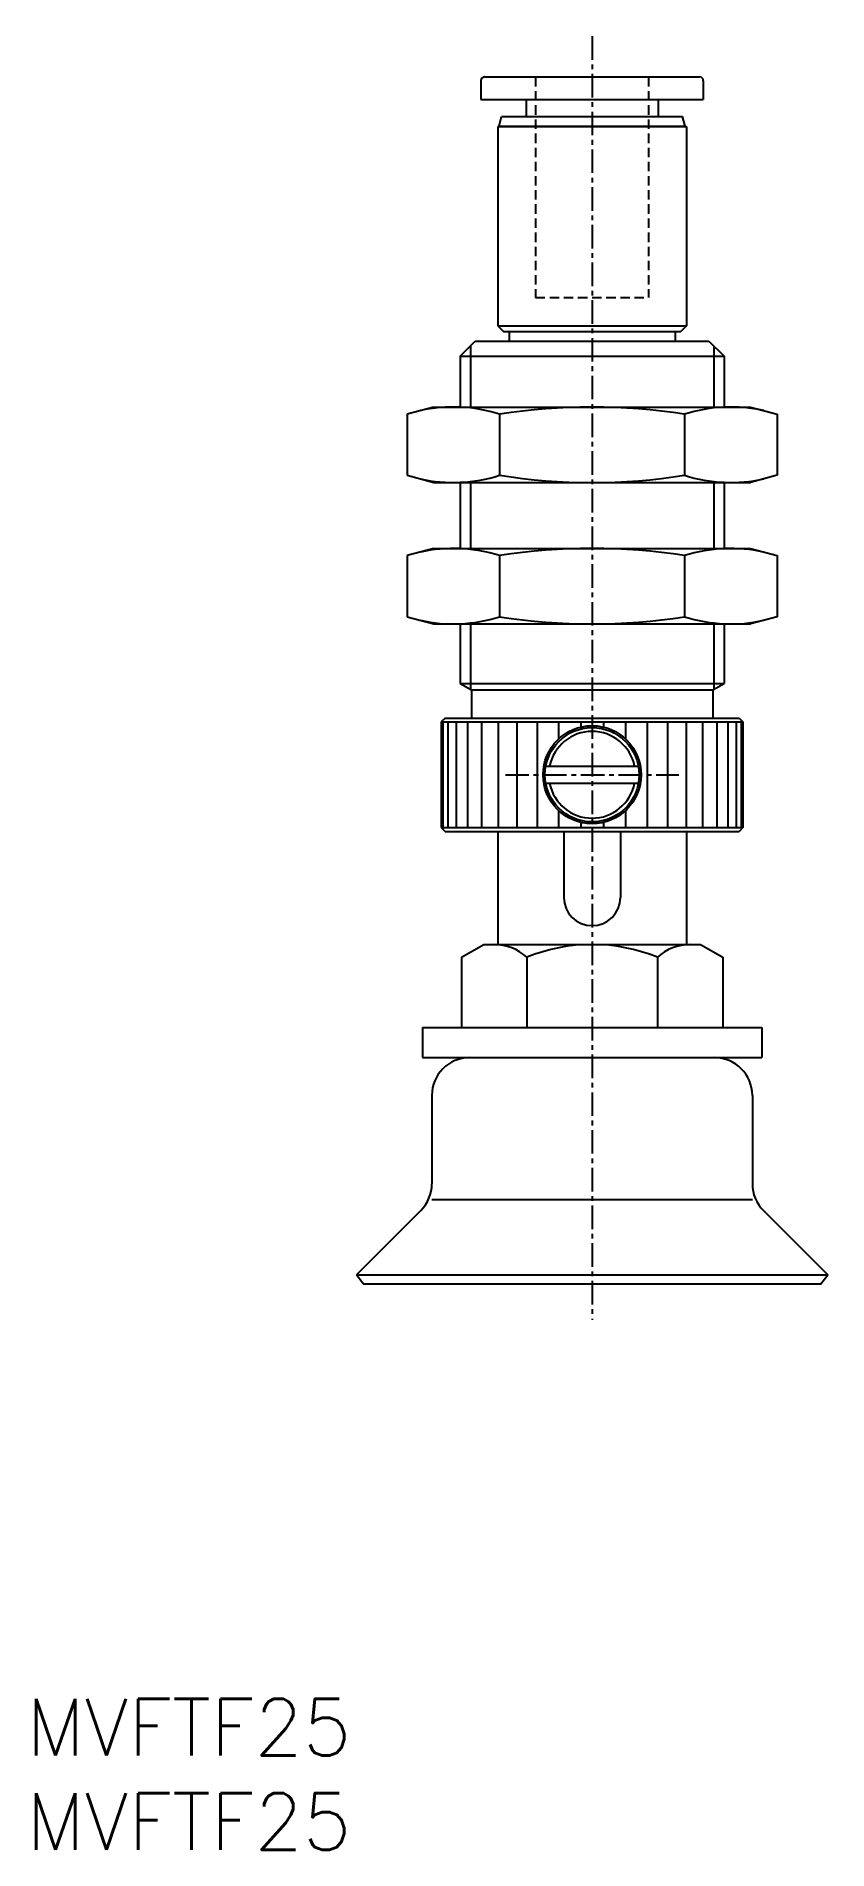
# Model space of a CAD drawing. Extents: x 0.5 to 42.5, y 0 to 96.2.
import ezdxf

# ---------------------------------------------------------------- set-up
doc = ezdxf.new("R2010")
doc.units = 0
doc.linetypes.add('CENTER', pattern=[2, 1.25, -0.25, 0.25, -0.25])
doc.linetypes.add('DASHED', pattern=[0.75, 0.5, -0.25])
doc.layers.get('0').update_dxf_attribs({"linetype": 'CONTINUOUS'})
doc.layers.add('CENTER', color=1, linetype='CENTER')
doc.styles.get("Standard").update_dxf_attribs({"font": 'txt.shx'})

# ---------------------------------------------------------------- blocks, each defined once
blk = doc.blocks.new('*U9')
at = {"color": 7, "linetype": 'CONTINUOUS'}
blk.add_text('MVFTF25', height=3, dxfattribs=at).set_placement((0, 0))
blk = doc.blocks.new('*U10')
at = {"color": 7, "linetype": 'CONTINUOUS'}
blk.add_text('MVFTF25', height=3, dxfattribs=at).set_placement((0, 5))

msp = doc.modelspace()

# ---------------------------------------------------------------- linework, layer by layer
at = {"color": 7, "linetype": 'CONTINUOUS'}
for p, q in [((24.100006, 93.8), (24.100006, 92.8)), ((24.299988, 94), (35.700012, 94)), ((35.899994, 93.8), (35.899994, 92.8)), ((24.100006, 92.8), (35.899994, 92.8)), ((26.5, 92.8), (26.5, 91.9)), ((33.5, 92.8), (33.5, 91.9)), ((25.06602, 91.39999), (25, 91.36188)), ((25, 91.36188), (25, 80.8)), ((35, 91.36188), (25, 91.36188)), ((25.066025, 91.4), (25.2, 91.9)), ((25.06604, 91.4), (34.93396, 91.4)), ((25.200012, 91.9), (34.799988, 91.9)), ((34.933968, 91.4), (34.799993, 91.9)), ((34.933977, 91.39999), (34.999996, 91.36188)), ((35, 91.36188), (35, 80.8)), ((25, 80.8), (35, 80.8)), ((25.000003, 80.8), (25.300008, 80.5)), ((34.999997, 80.8), (34.700003, 80.50001)), ((23.000002, 79.19999), (23.800008, 80)), ((23.799988, 80), (36.200012, 80)), ((25.299988, 80.5), (34.700012, 80.5)), ((25.600006, 80.5), (25.600006, 80)), ((34.399994, 80.5), (34.399994, 80)), ((36.199992, 80), (36.999998, 79.19999)), ((23.000004, 79.19999), (23.000004, 76.5)), ((23.000004, 79.19999), (36.999997, 79.19999)), ((23.541504, 79.7415), (23.541504, 76.5)), ((36.458496, 79.7415), (36.458496, 76.5)), ((36.999997, 79.19999), (36.999997, 76.5)), ((20.185028, 76.12086), (20.185028, 72.87914)), ((21.600006, 76.5), (20.185054, 76.12086)), ((21.600006, 76.5), (38.399994, 76.5)), ((25.092529, 76.12086), (25.092529, 72.87914)), ((34.907471, 76.12086), (34.907471, 72.87914)), ((38.399994, 76.5), (39.814954, 76.12086)), ((39.814972, 76.12086), (39.814972, 72.87914)), ((20.18505, 72.87913), (21.600006, 72.5)), ((21.600006, 72.5), (38.399994, 72.5)), ((23, 72.5), (23, 69)), ((23.541504, 72.5), (23.541504, 69)), ((36.458496, 72.5), (36.458496, 69)), ((37, 72.5), (37, 69)), ((39.814957, 72.87914), (38.399994, 72.5)), ((20.185028, 68.62086), (20.185028, 65.37914)), ((21.600011, 69), (20.185051, 68.62086)), ((21.600006, 69), (38.399994, 69)), ((25.092529, 68.62086), (25.092529, 65.37914)), ((34.907471, 68.62086), (34.907471, 65.37914)), ((38.399998, 69), (39.814958, 68.62087)), ((39.814972, 68.62086), (39.814972, 65.37914)), ((20.185038, 65.37914), (21.599998, 65)), ((21.600006, 65), (38.399994, 65)), ((23, 65), (23, 61.84641)), ((23.541504, 65), (23.541504, 61.53378)), ((36.458496, 65), (36.458496, 61.53378)), ((37, 65), (37, 61.84641)), ((39.814954, 65.37914), (38.399994, 65)), ((23, 61.84641), (23.600005, 61.5)), ((23, 61.84641), (37, 61.84641)), ((36.400005, 61.50001), (36.999996, 61.84641)), ((23.600006, 61.5), (36.399994, 61.5)), ((23.600006, 61.5), (23.600006, 60)), ((36.399994, 61.5), (36.399994, 60)), ((22.200012, 60), (22, 59.8)), ((22, 59.8), (38, 59.8)), ((22, 59.8), (22, 54.20001)), ((22.089355, 59.8), (22.089355, 54.20001)), ((22.200012, 60), (37.799988, 60)), ((22.355408, 59.8), (22.355408, 54.20001)), ((22.792236, 59.8), (22.792236, 54.20001)), ((23.390076, 59.8), (23.390076, 54.20001)), ((24.13559, 59.8), (24.13559, 54.20001)), ((25.012085, 59.8), (25.012085, 54.20001)), ((26, 59.8), (26, 54.20001)), ((27.077271, 59.8), (27.077271, 54.20001)), ((28.219818, 59.8), (28.219818, 58.895)), ((29.402161, 59.8), (29.402161, 59.53033)), ((30.597839, 59.8), (30.597839, 59.53033)), ((31.780182, 59.8), (31.780182, 58.895)), ((32.922729, 59.8), (32.922729, 54.20001)), ((34, 59.8), (34, 54.20001)), ((34.987915, 59.8), (34.987915, 54.20001)), ((35.86441, 59.8), (35.86441, 54.20001)), ((36.609924, 59.8), (36.609924, 54.20001)), ((37.207764, 59.8), (37.207764, 54.20001)), ((37.644592, 59.8), (37.644592, 54.20001)), ((37.799988, 60), (38, 59.80001)), ((37.910645, 59.8), (37.910645, 54.20001)), ((38, 59.8), (38, 54.20001)), ((27.540833, 57.45001), (32.459167, 57.45001)), ((27.540833, 56.55), (32.459167, 56.55)), ((28.219818, 55.10501), (28.219818, 54.20001)), ((31.780182, 55.10501), (31.780182, 54.20001)), ((22, 54.20001), (38, 54.20001)), ((22, 54.20001), (22.200012, 54)), ((22.200012, 54), (37.799988, 54)), ((25, 54), (25, 48)), ((28.5, 54), (28.5, 50.5)), ((29.402161, 54.46968), (29.402161, 54.20001)), ((30.597839, 54.46968), (30.597839, 54.20001)), ((31.5, 54), (31.5, 50.5)), ((35, 54), (35, 48)), ((38, 54.20001), (37.799988, 54)), ((23.071802, 47.31977), (24.25, 48)), ((23.071808, 47.31976), (23.071808, 43.60001)), ((24.25, 48), (35.75, 48)), ((26.535889, 47.31976), (26.535889, 43.60001)), ((33.464111, 47.31976), (33.464111, 43.60001)), ((35.75, 48), (36.928201, 47.31978)), ((36.928192, 47.31976), (36.928192, 43.60001)), ((21, 43.60001), (39, 43.60001)), ((21, 43.60001), (21, 42)), ((39, 43.60001), (39, 42)), ((21, 42), (39, 42)), ((21.5, 40), (21.5, 35.308426)), ((38.5, 40), (38.5, 35.308426)), ((20.914216, 33.89421), (17.5, 30.480003)), ((21.5, 34.480003), (38.5, 34.480003)), ((39.085791, 33.89421), (42.5, 30.480003)), ((17.5, 30.480003), (42.5, 30.480003)), ((17.86171, 30), (17.5, 30.480003)), ((17.86171, 30), (42.138294, 30)), ((42.138294, 30), (42.5, 30.480003))]:
    msp.add_line(p, q, dxfattribs=at)
at = {"color": 3, "linetype": 'DASHED'}
for p, q in [((27, 94), (27, 82.3)), ((33, 94), (33, 82.3)), ((27, 82.3), (33, 82.3))]:
    msp.add_line(p, q, dxfattribs=at)
at = {"color": 7, "linetype": 'CONTINUOUS'}
for radius in [2.6, 2.5]:
    msp.add_circle((30, 57), radius, dxfattribs=at)
for centre, radius, start, end in [((24.299988, 93.8), 0.2, 90, 180), ((35.700012, 93.8), 0.2, 0, 90), ((22.638794, 68.37023), 8.129772, 72.432975, 102.43233), ((30, 44.54961), 31.950384, 81.164565, 98.835426), ((37.361206, 68.37023), 8.129772, 77.567111, 107.56703), ((22.638794, 80.62977), 8.129772, 257.56714, 287.56703), ((30, 104.45039), 31.950384, 261.16457, 278.83543), ((37.361206, 80.62977), 8.129772, 252.43297, 282.43221), ((22.638794, 60.87023), 8.129772, 72.432975, 102.43233), ((30, 37.049619), 31.950384, 81.164565, 98.835426), ((37.361206, 60.87023), 8.129772, 77.567111, 107.56703), ((22.638794, 73.12977), 8.129772, 257.56714, 287.56703), ((30, 96.95039), 31.950384, 261.16457, 278.83543), ((37.361206, 73.12977), 8.129772, 252.43297, 282.43221), ((30, 57), 2.3, 11.282843, 168.71716), ((30, 57), 2.3, 191.28284, 348.71716), ((30, 50.5), 1.5, 180, 0), ((24.803833, 45.45477), 2.545235, 47.116718, 90), ((30, 38.839417), 9.160586, 67.780688, 112.21931), ((35.196167, 45.45477), 2.545235, 90, 132.88328), ((23.5, 40), 2, 90, 180), ((36.5, 40), 2, 0, 90), ((19.5, 35.308426), 2, 314.99999, 0), ((40.5, 35.308426), 2, 179.99999, 224.99999)]:
    msp.add_arc(centre, radius, start, end, dxfattribs=at)
msp.add_point((42.138294, 30), dxfattribs=at)
at = {"layer": 'CENTER', "color": 1, "linetype": 'CENTER'}
for p, q in [((30, 96.15945), (30, 28.105097)), ((25.399994, 57), (34.600006, 57))]:
    msp.add_line(p, q, dxfattribs=at)

# ---------------------------------------------------------------- block references
at = {"color": 7, "linetype": 'CONTINUOUS'}
for name in ['*U10', '*U9']:
    msp.add_blockref(name, (0, 0), dxfattribs=at)

doc.saveas('drawing.dxf')
